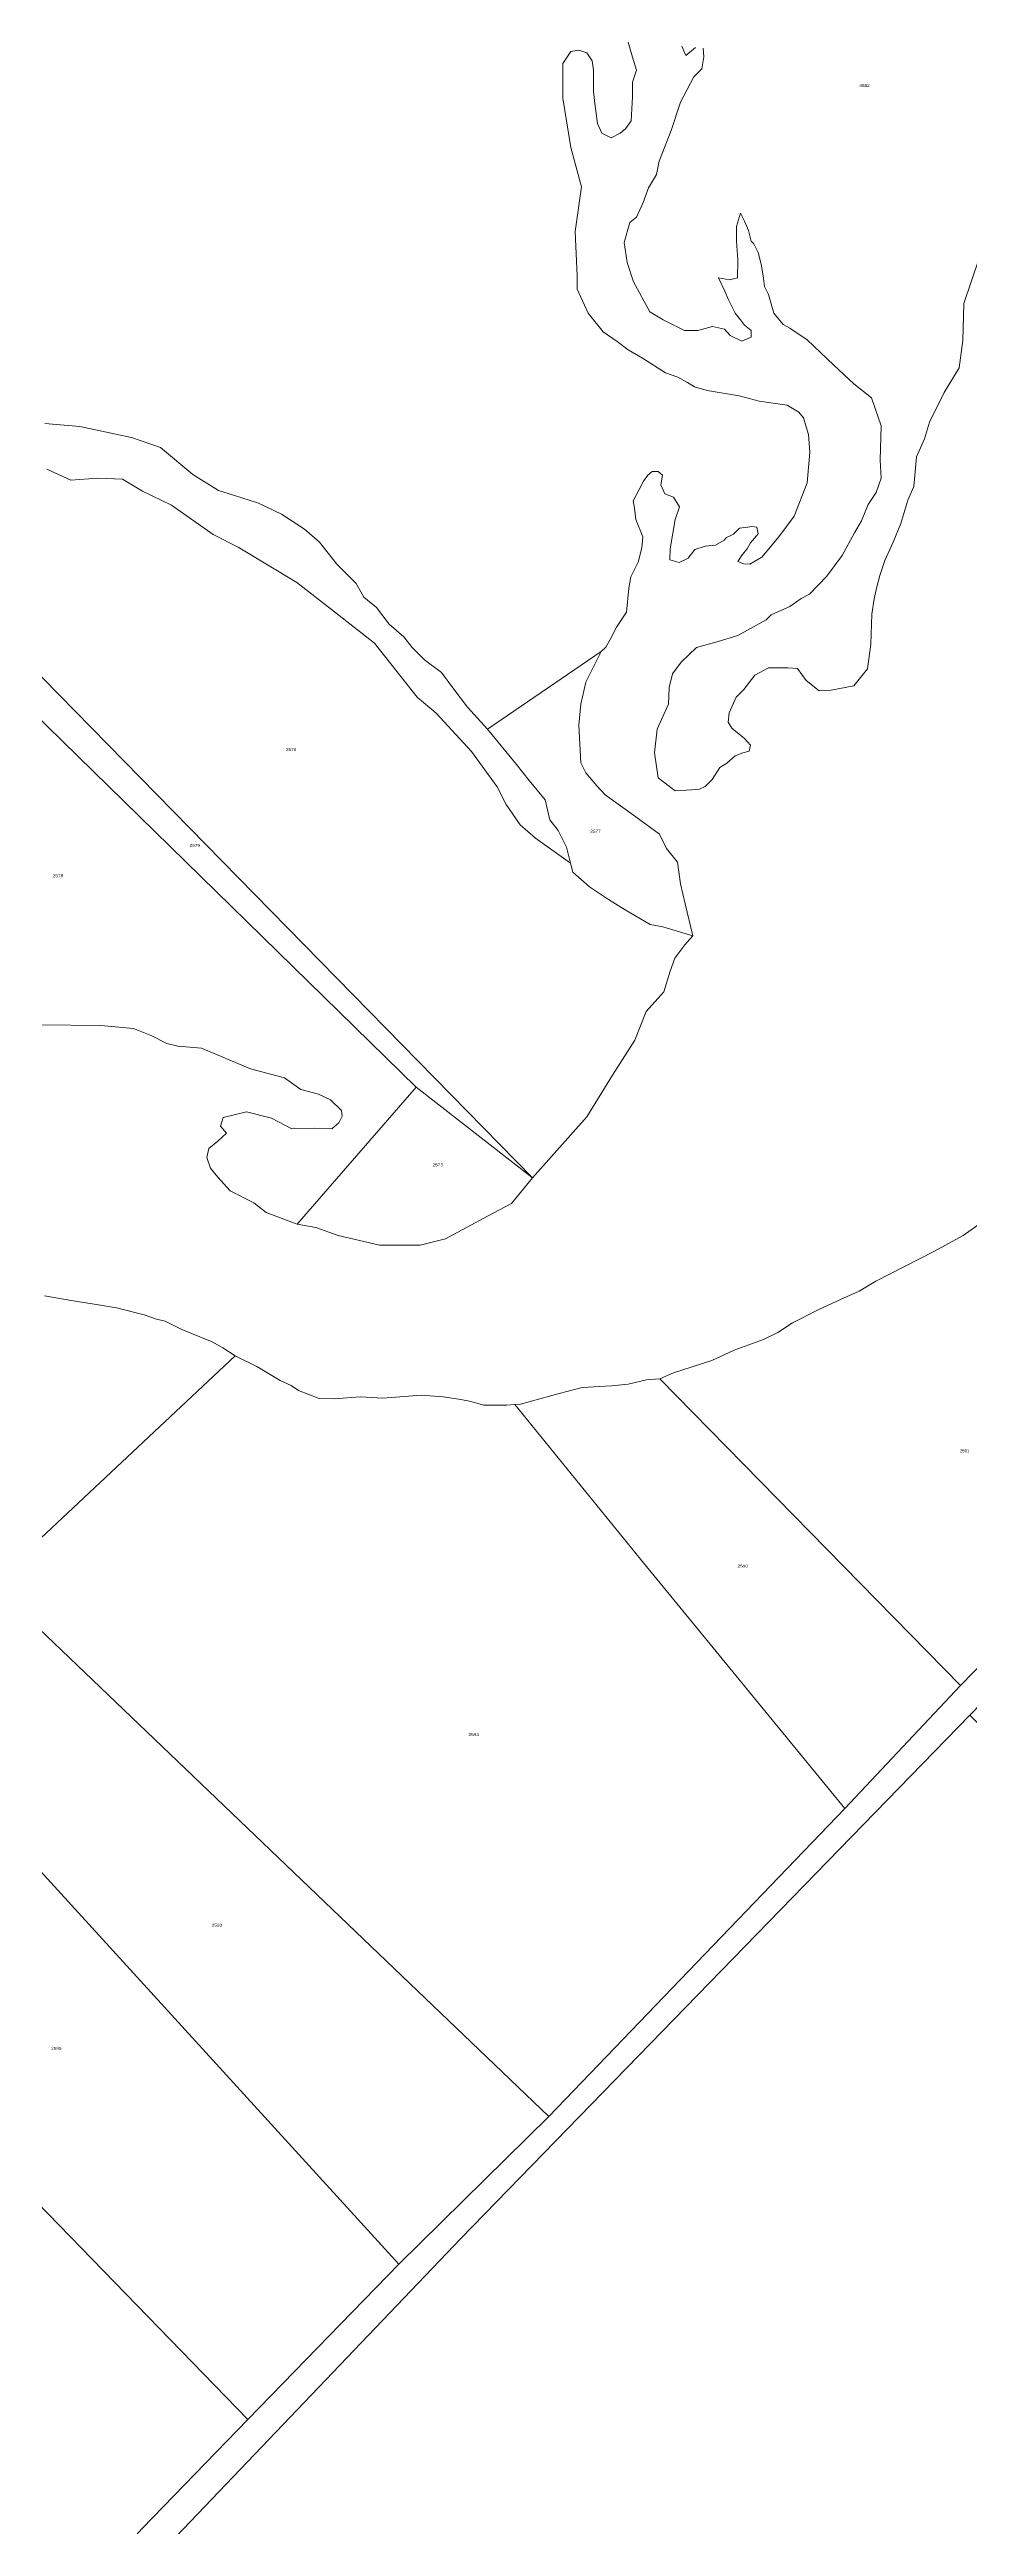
# Model space of a CAD drawing. Header units: metres. Extents: x 208626 to 229755, y 5040476 to 5064226.
# Drawn here: x 222387 to 222826, y 5048913 to 5050095 of the extents above; entities that cross this region are included whole.
import ezdxf

# ---------------------------------------------------------------- set-up
doc = ezdxf.new("R2010")
doc.units = ezdxf.units.M
doc.header["$LTSCALE"] = 0.56
doc.layers.add('6', color=7, linetype='Continuous', lineweight=13)
doc.layers.add('61', color=7, linetype='Continuous')

msp = doc.modelspace()

# ---------------------------------------------------------------- linework, layer by layer
at = {"layer": '6'}
for points in [[(222430.8884, 5048911.7655), (222481.2713, 5048963.7229), (222553.4145, 5049037.8458), (222625.0574, 5049108.4652), (222766.4781, 5049255.3998), (222821.581, 5049314.197), (222936.5506, 5049432.1315), (223237.0925, 5049741.9932), (223406.9886, 5049905.7484), (223636.7373, 5050144.7539), (223650.9467, 5050158.4795), (223724.7346, 5050229.7551), (223730.4198, 5050235.6723), (223798.2352, 5050306.254), (223806.7072, 5050302.0514), (223754.6659, 5050244.8597), (223658.7371, 5050147.7542), (223543.1479, 5050026.8154), (223420.2937, 5049899.6076), (223246.3038, 5049733.8055), (223073.3373, 5049553.6747), (222826.0911, 5049300.0643), (222583.0951, 5049050.1274), (222436.9353, 5048897.251)], [(222661.7699, 5050102.4376), (222665.0294, 5050091.4368), (222666.8681, 5050085.2313), (222664.9563, 5050079.4959), (222664.9563, 5050072.4859), (222664.319, 5050061.0151), (222661.6621, 5050057.3386), (222659.1626, 5050055.1516), (222654.7885, 5050052.9645), (222650.2991, 5050055.2796), (222648.3873, 5050059.7405), (222647.1127, 5050069.2996), (222646.4755, 5050075.035), (222646.4755, 5050078.2213), (222646.4755, 5050085.2313), (222645.8382, 5050089.6922), (222643.2891, 5050093.5158)], [(222643.2891, 5050093.5158), (222639.4655, 5050094.7903), (222635.6419, 5050094.1531), (222631.8183, 5050088.4176), (222631.8183, 5050071.8486), (222635.5615, 5050048.2897), (222640.7288, 5050029.5318), (222637.6045, 5050008.2861), (222638.6207, 5049987.1043), (222638.5418, 5049980.7916), (222643.9264, 5049969.2483), (222650.9363, 5049960.3265), (222657.7477, 5049955.7391), (222662.9118, 5049951.735), (222669.7478, 5049947.7393), (222680.748, 5049940.7395), (222686.6234, 5049938.6594), (222691.3436, 5049936.1132), (222694.6475, 5049934.1152), (222700.6433, 5049932.2867), (222715.9378, 5049929.7376), (222725.4968, 5049927.1885), (222738.8795, 5049925.2767), (222744.4578, 5049922.0536), (222746.6449, 5049919.2416), (222747.5317, 5049916.669), (222749.1443, 5049911.4307), (222749.7131, 5049902.9723), (222748.4385, 5049888.3151), (222742.2628, 5049872.3853), (222734.9016, 5049862.5705), (222726.7225, 5049852.7556), (222720.9972, 5049849.4839), (222718.1345, 5049849.6884), (222715.2718, 5049850.7108), (222717.3166, 5049853.9824), (222719.7703, 5049856.8451), (222721.4061, 5049859.7078), (222725.0867, 5049863.9404), (222724.4619, 5049867.0647)], [(222721.6732, 5049957.7775), (222717.2123, 5049955.8657), (222711.652, 5049958.6086), (222708.9278, 5049961.6011), (222703.1924, 5049962.8756), (222696.1825, 5049960.9638), (222689.8098, 5049960.9638), (222679.6135, 5049966.062), (222673.2408, 5049969.8856), (222665.4403, 5049984.2225), (222662.4072, 5049993.4645), (222661.0294, 5050003.0688), (222663.6817, 5050012.5826), (222666.8681, 5050015.1317), (222670.0544, 5050022.1416), (222672.6035, 5050029.1516), (222676.4271, 5050035.5243), (222677.7017, 5050041.897), (222683.4371, 5050056.5542), (222687.898, 5050069.9368), (222694.2707, 5050082.0449), (222698.0943, 5050085.8686), (222699.1545, 5050091.7066), (222698.8421, 5050095.7683)], [(222695.0928, 5050096.0808), (222690.447, 5050092.2413), (222688.5352, 5050096.7021)], [(222757.803, 5049843.7586), (222765.1642, 5049853.5735), (222771.094, 5049864.4107), (222774.3656, 5049870.1361), (222777.6373, 5049877.9062), (222781.3179, 5049883.6316), (222783.7716, 5049890.5838), (222783.3626, 5049899.1718), (222783.8248, 5049915.4924), (222779.1383, 5049928.9272), (222770.743, 5049935.473), (222761.1839, 5049944.3948), (222748.4385, 5049956.5029), (222740.0837, 5049962.0454), (222736.9593, 5049963.9201), (222732.5068, 5049969.2483), (222731.2323, 5049973.7092), (222729.9577, 5049978.1701), (222728.0459, 5049981.9937), (222727.4086, 5049987.0918), (222726.3898, 5049992.6432), (222725.0867, 5049998.2881), (222722.9478, 5050002.3863), (222721.6732, 5050003.6608), (222720.3987, 5050008.759), (222718.4869, 5050013.2199), (222716.5751, 5050017.0435), (222714.6633, 5050010.6708), (222714.6633, 5050003.6608), (222715.3005, 5049994.7391), (222715.0888, 5049986.1031), (222711.3395, 5049985.1658), (222706.0281, 5049986.1031), (222709.1525, 5049979.8543), (222710.8396, 5049975.621), (222714.026, 5049969.2483), (222716.5751, 5049966.062), (222718.4869, 5049963.5129), (222721.6732, 5049960.9638), (222721.6732, 5049957.7775)], [(222830.3835, 5049995.1262), (222823.3046, 5049973.8895), (222822.7596, 5049956.2943), (222820.9449, 5049943.2142), (222813.866, 5049931.416), (222806.7871, 5049917.2582), (222804.3868, 5049909.238), (222800.7121, 5049900.6636), (222799.3118, 5049886.4942), (222796.4491, 5049879.951), (222793.1775, 5049868.9092), (222789.4969, 5049859.9123), (222785.5504, 5049851.1884), (222783.1908, 5049844.1094), (222781.7268, 5049838.6467), (222780.4999, 5049832.9213), (222779.2731, 5049825.5601), (222778.7865, 5049811.183), (222777.3207, 5049799.4568), (222770.7248, 5049791.3951), (222759.8478, 5049789.3677), (222754.1224, 5049788.9588)], [(222595.859, 5049770.7323), (222586.2293, 5049781.1458), (222579.7524, 5049789.7382), (222573.7522, 5049797.7381), (222565.7521, 5049803.738), (222559.752, 5049809.7379), (222555.7519, 5049814.7378), (222548.7518, 5049820.7377), (222542.7516, 5049828.7376), (222536.7515, 5049833.7375), (222533.0761, 5049840.2596), (222523.8983, 5049849.4374), (222515.4906, 5049859.9204), (222508.3385, 5049866.119), (222497.3718, 5049873.2712), (222486.4051, 5049878.5161), (222474.4848, 5049882.3306), (222467.3019, 5049884.619), (222455.0648, 5049892.2671), (222439.6775, 5049905.2176), (222425.85, 5049909.9857), (222401.0558, 5049915.2306), (222384.3673, 5049916.6611)], [(222385.321, 5049894.7277), (222396.7645, 5049889.4828), (222409.6384, 5049890.4364), (222421.5587, 5049889.9596), (222431.0949, 5049884.2379), (222444.9225, 5049877.5625), (222464.8532, 5049863.5544), (222476.7096, 5049857.6262), (222504.7515, 5049840.737), (222522.7518, 5049826.7373), (222541.752, 5049811.7376), (222562.1391, 5049785.9577), (222571.3169, 5049778.3095), (222588.1429, 5049759.9539), (222600.3799, 5049743.1279), (222604.7537, 5049734.7387), (222611.3368, 5049725.0704), (222618.7355, 5049718.6538), (222635.4251, 5049706.7651), (222636.5206, 5049702.3834), (222644.5208, 5049695.3835), (222653.5209, 5049689.3837), (222661.5209, 5049684.3838), (222673.5211, 5049677.384), (222679.521, 5049676.3841), (222693.8431, 5049672.1043), (222689.9393, 5049667.7818), (222685.3159, 5049661.309), (222682.9801, 5049655.1741), (222679.9208, 5049645.2314), (222671.512, 5049635.8451)], [(222724.4619, 5049867.0647), (222721.9624, 5049867.3772), (222720.0877, 5049867.0647), (222716.0897, 5049866.66), (222713.227, 5049863.7973), (222711.5912, 5049862.9794), (222709.9554, 5049862.1615), (222708.7286, 5049860.9346), (222704.639, 5049858.4809), (222699.7316, 5049858.072), (222694.8241, 5049856.4361), (222691.5525, 5049852.3466), (222687.2819, 5049850.1931), (222682.9078, 5049851.4429), (222682.9645, 5049856.8451), (222685.4182, 5049870.7495), (222687.463, 5049876.8838), (222684.6003, 5049881.3823), (222680.4083, 5049882.999), (222678.5337, 5049887.3731), (222679.2839, 5049892.0151), (222677.2391, 5049893.6509), (222674.3764, 5049893.6509), (222672.3317, 5049892.0151), (222670.2869, 5049889.1524), (222668.2421, 5049885.0629), (222665.3795, 5049879.7465), (222666.0054, 5049876.1892), (222666.6063, 5049870.7495), (222669.8779, 5049862.5705), (222669.469, 5049857.2541), (222667.7283, 5049850.3461), (222664.2825, 5049843.4546), (222663.3347, 5049838.0332), (222662.1078, 5049826.5825), (222657.391, 5049819.3343), (222654.3377, 5049813.496), (222652.289, 5049809.8888), (222650.1019, 5049807.7018), (222595.859, 5049770.7323)], [(222671.512, 5049635.8451), (222666.1541, 5049622.287), (222655.4467, 5049605.461), (222643.2096, 5049585.5758), (222617.2059, 5049556.5128), (222305.1589, 5049874.6862)], [(222289.8645, 5049865.4985), (222561.7574, 5049599.7383), (222504.8189, 5049534.3197), (222490.1344, 5049539.9436), (222484.1981, 5049544.6301), (222472.9504, 5049550.254), (222467.0141, 5049556.8152), (222463.5773, 5049561.1893), (222461.7027, 5049566.1883), (222462.64, 5049570.5624), (222467.0141, 5049573.9992), (222471.0758, 5049577.7484), (222468.2638, 5049581.1852), (222469.5136, 5049585.2469), (222480.7613, 5049588.0588), (222492.6339, 5049584.9345), (222502.3194, 5049579.9355), (222512.9423, 5049580.2479), (222521.3781, 5049579.9355), (222524.8149, 5049582.7474), (222526.3771, 5049585.8718), (222526.0646, 5049588.6837), (222520.7532, 5049593.6827), (222515.1293, 5049596.4946), (222506.6935, 5049598.6817), (222498.8414, 5049604.2959), (222482.5982, 5049608.5203), (222459.2032, 5049618.3652), (222447.9555, 5049619.3025), (222442.644, 5049620.5522), (222435.458, 5049624.3015), (222426.7098, 5049627.7383), (222411.1045, 5049629.1942), (222382.3438, 5049629.6129)], [(222754.1224, 5049788.9588), (222747.8946, 5049793.9546), (222743.8329, 5049799.5784), (222739.1464, 5049799.8909), (222729.9942, 5049800.0005), (222723.4509, 5049796.5244), (222718.1345, 5049789.5722), (222714.4539, 5049785.8916), (222711.2362, 5049778.5249), (222710.7733, 5049774.032), (222712.4091, 5049771.1693), (222718.5434, 5049766.2618), (222721.4061, 5049762.9902), (222720.7126, 5049760.2114), (222717.7255, 5049759.3096), (222714.045, 5049757.8783), (222710.042, 5049754.4432), (222706.6838, 5049752.3574), (222703.0032, 5049746.632), (222699.7316, 5049743.3604), (222696.9674, 5049742.0901), (222693.1883, 5049741.7246), (222685.4182, 5049741.3157), (222677.2391, 5049747.45), (222675.6033, 5049759.3096), (222676.8302, 5049770.7603), (222678.8749, 5049775.2588), (222682.1466, 5049782.62), (222682.5954, 5049790.5178), (222684.1913, 5049797.1378), (222688.2809, 5049802.6587), (222695.642, 5049809.6109), (222705.8659, 5049812.4736), (222715.2718, 5049815.3363), (222728.9191, 5049822.8727), (222731.2787, 5049825.2324), (222740.218, 5049829.2407), (222745.5344, 5049833.1258), (222749.6239, 5049835.1705), (222757.803, 5049843.7586)], [(222410.0584, 5049495.8756), (222418.6144, 5049494.4496), (222431.8048, 5049491.0629), (222437.687, 5049489.1022), (222441.7867, 5049488.0327), (222449.8078, 5049484.1112), (222458.3638, 5049480.5462), (222464.246, 5049478.229), (222469.4152, 5049475.377), (222475.2974, 5049471.4556), (222359.1414, 5049362.7607), (222317.3475, 5049326.1685), (222303.1515, 5049312.1197), (222264.8877, 5049354.0546), (222227.1659, 5049400.4021), (222179.1537, 5049452.7677), (222153.2023, 5049482.507)], [(222384.2124, 5049500.1536), (222397.0463, 5049498.0146), (222410.0584, 5049495.8756)]]:
    msp.add_lwpolyline(points, dxfattribs=at)
for points in [[(222289.8645, 5049865.4985), (222297.5127, 5049868.5578), (222305.1589, 5049874.6862), (222617.2059, 5049556.5128), (222561.7574, 5049599.7383)], [(222595.859, 5049770.7323), (222650.1019, 5049807.7018), (222642.7994, 5049793.1668), (222640.4154, 5049782.6769), (222639.4618, 5049772.6639), (222640.4154, 5049754.545), (222642.7994, 5049749.7769), (222648.0444, 5049743.5783), (222651.9766, 5049739.2782), (222666.64, 5049728.7972), (222677.9088, 5049720.532), (222681.3127, 5049713.7092), (222686.4429, 5049707.1133), (222687.9087, 5049696.8529), (222690.1074, 5049687.3254), (222693.8431, 5049672.1043), (222679.521, 5049676.3841), (222673.5211, 5049677.384), (222661.5209, 5049684.3838), (222653.5209, 5049689.3837), (222644.5208, 5049695.3835), (222636.5206, 5049702.3834), (222635.4251, 5049706.7651), (222633.5203, 5049714.3833), (222629.5201, 5049722.3833), (222625.52, 5049727.3832), (222623.3244, 5049737.0094), (222615.6763, 5049746.1872), (222609.5577, 5049753.8354)], [(222504.8189, 5049534.3197), (222561.7574, 5049599.7383), (222617.2059, 5049556.5128), (222607.2981, 5049544.3177), (222595.791, 5049538.1572), (222575.742, 5049527.4461), (222563.6687, 5049524.3905), (222544.1859, 5049524.3218), (222524.5024, 5049529.0083), (222513.8796, 5049532.7576)], [(222678.1442, 5049460.5824), (222684.5611, 5049463.4344), (222702.9207, 5049469.3166), (222713.6156, 5049474.3075), (222727.519, 5049479.2985), (222734.4707, 5049482.6852), (222741.4224, 5049487.3197), (222754.2563, 5049493.7366), (222764.4165, 5049498.3711), (222773.3289, 5049502.4708), (222781.1718, 5049507.1053), (222809.1568, 5049521.5434), (222822.882, 5049529.0298), (222833.2204, 5049536.338), (222936.5506, 5049432.1315), (222821.581, 5049314.197)], [(222359.1414, 5049362.7607), (222475.2974, 5049471.4556), (222485.6358, 5049466.4646), (222496.7613, 5049459.7375), (222502.0347, 5049457.3739), (222505.5996, 5049455.0567), (222515.4033, 5049451.1352), (222522.7115, 5049450.957), (222535.0106, 5049452.0265), (222545.7289, 5049451.3363), (222564.0511, 5049452.802), (222574.5818, 5049452.0265), (222582.0682, 5049450.7787), (222587.2374, 5049449.8875), (222594.0109, 5049447.9268), (222604.8841, 5049447.9268), (222608.8055, 5049448.2833), (222668.9103, 5049374.5184), (222766.4781, 5049255.3998), (222625.0574, 5049108.4652)], [(222608.8055, 5049448.2833), (222611.4792, 5049448.4615), (222630.0108, 5049453.5349), (222641.004, 5049456.4665), (222654.9289, 5049457.1993), (222662.9906, 5049457.9322), (222671.7852, 5049460.1309), (222678.1442, 5049460.5824), (222821.581, 5049314.197), (222766.4781, 5049255.3998), (222668.9103, 5049374.5184)], [(222303.1515, 5049312.1197), (222317.3475, 5049326.1685), (222359.1414, 5049362.7607), (222625.0574, 5049108.4652), (222553.4145, 5049037.8458)], [(222221.3505, 5049231.1672), (222303.1515, 5049312.1197), (222553.4145, 5049037.8458), (222481.2713, 5048963.7229)], [(222436.9353, 5048897.251), (222583.0951, 5049050.1274), (222826.0911, 5049300.0643), (223080.7688, 5049043.7473), (223317.774, 5048792.7513), (222937.7861, 5048404.7462)], [(222131.6346, 5049121.0785), (222168.787, 5049166.6676), (222221.3505, 5049231.1672), (222481.2713, 5048963.7229), (222430.8884, 5048911.7655), (222385.7834, 5048861.685), (222211.3275, 5049031.3493), (222208.9772, 5049034.0035), (222144.2474, 5049107.1035)]]:
    msp.add_lwpolyline(points, close=True, dxfattribs=at)

# ---------------------------------------------------------------- texts
at = {"layer": '61'}
for s, width, p in [('4682', 1.2, (222773.3125, 5050077.25)), ('2576', 1.2, (222499.5, 5049760.25)), ('2577', 1.2, (222644.8438, 5049721.25)), ('2579', 1.2, (222453.5313, 5049714.5)), ('2578', 1.2, (222388.1719, 5049700)), ('2573', 1.2, (222569.5313, 5049562)), ('2591', 1.1, (222821.3047, 5049425.5)), ('2590', 1.2, (222715.1875, 5049370.5)), ('2594', 1.2, (222586.7188, 5049290)), ('2593', 1.2, (222464.1094, 5049199)), ('2585', 1.2, (222387.375, 5049140.25))]:
    msp.add_text(s, height=1.4, dxfattribs=dict(at, width=width)).set_placement(p)

doc.saveas('drawing.dxf')
